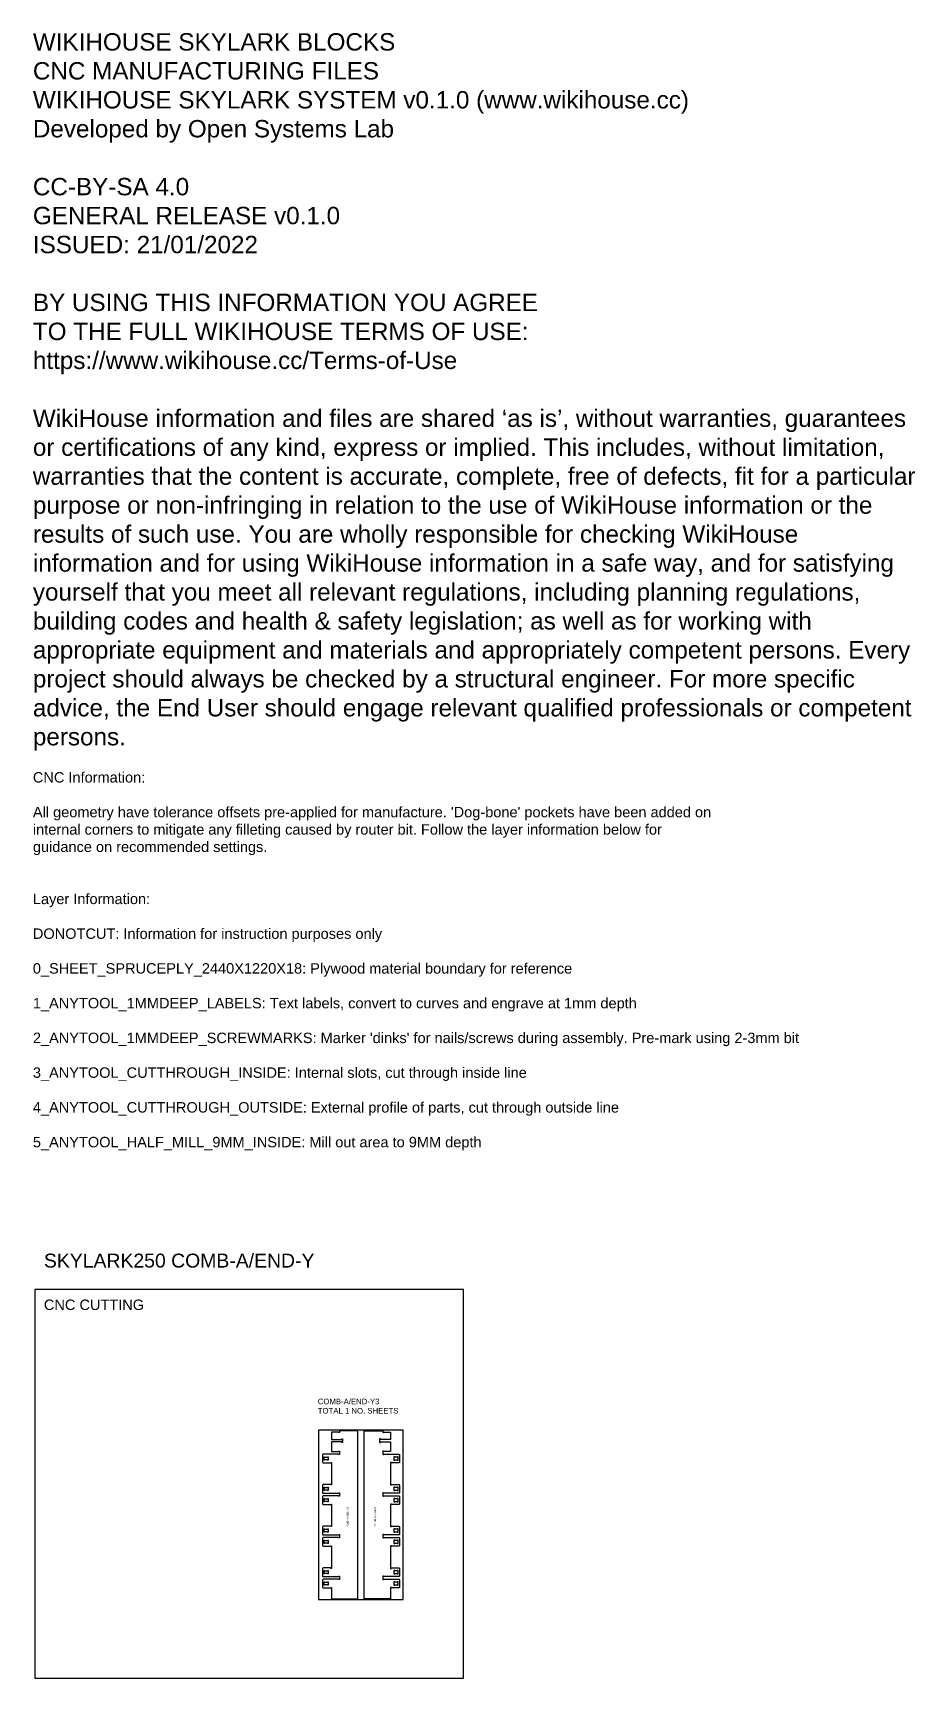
# Model space of a CAD drawing. Extents: x -30 to 12678, y 0 to 23683.
import ezdxf

# ---------------------------------------------------------------- set-up
doc = ezdxf.new("R2010")
doc.units = 0
for name, color, linetype in [('0_SHEET_SPRUCEPLY_2440X122', 1, 'CONTINUOUS'), ('1_ANYTOOL_1MMDEEP_LABELS_S', 2, 'CONTINUOUS'), ('3_ANYTOOL_CUTTHROUGH_INSID', 4, 'CONTINUOUS'), ('4_ANYTOOL_CUTTHROUGH_OUTSI', 5, 'CONTINUOUS'), ('DONOTCUT', 7, 'CONTINUOUS')]:
    doc.layers.add(name, color=color, linetype=linetype)
doc.styles.add('ARIAL_REGULAR', font='')
doc.styles.add('MONOTXT_REGULAR', font='')
doc.styles.get('ARIAL_REGULAR').set_extended_font_data('Arial')
doc.styles.get('MONOTXT_REGULAR').set_extended_font_data('Monotxt')

msp = doc.modelspace()

# ---------------------------------------------------------------- linework, layer by layer
at = {"layer": '0_SHEET_SPRUCEPLY_2440X122'}
msp.add_lwpolyline([(4083, 1130), (5303, 1130), (5303, 3570), (4083, 3570)], close=True, dxfattribs=at)
at = {"layer": '3_ANYTOOL_CUTTHROUGH_INSID'}
for points in [[(4177, 3179), (4213, 3179), (4213, 3185), (4225, 3185), (4225, 3136), (4213, 3136), (4213, 3142), (4177, 3142), (4177, 3136), (4165, 3136), (4165, 3185), (4177, 3185)], [(5218, 3179), (5182, 3179), (5182, 3185), (5170, 3185), (5170, 3136), (5182, 3136), (5182, 3142), (5218, 3142), (5218, 3136), (5230, 3136), (5230, 3185), (5218, 3185)], [(4213, 2743), (4213, 2749), (4225, 2749), (4225, 2700), (4213, 2700), (4213, 2706), (4177, 2706), (4177, 2700), (4165, 2700), (4165, 2749), (4177, 2749), (4177, 2743)], [(5182, 2743), (5182, 2749), (5170, 2749), (5170, 2700), (5182, 2700), (5182, 2706), (5218, 2706), (5218, 2700), (5230, 2700), (5230, 2749), (5218, 2749), (5218, 2743)], [(4177, 2585), (4177, 2579), (4213, 2579), (4213, 2585), (4225, 2585), (4225, 2536), (4213, 2536), (4213, 2542), (4177, 2542), (4177, 2536), (4165, 2536), (4165, 2585)], [(5218, 2585), (5218, 2579), (5182, 2579), (5182, 2585), (5170, 2585), (5170, 2536), (5182, 2536), (5182, 2542), (5218, 2542), (5218, 2536), (5230, 2536), (5230, 2585)], [(4165, 2149), (4177, 2149), (4177, 2143), (4213, 2143), (4213, 2149), (4225, 2149), (4225, 2100), (4213, 2100), (4213, 2106), (4177, 2106), (4177, 2100), (4165, 2100)], [(5230, 2149), (5218, 2149), (5218, 2143), (5182, 2143), (5182, 2149), (5170, 2149), (5170, 2100), (5182, 2100), (5182, 2106), (5218, 2106), (5218, 2100), (5230, 2100)], [(4177, 1985), (4177, 1979), (4213, 1979), (4213, 1985), (4225, 1985), (4225, 1936), (4213, 1936), (4213, 1942), (4177, 1942), (4177, 1936), (4165, 1936), (4165, 1985)], [(5218, 1985), (5218, 1979), (5182, 1979), (5182, 1985), (5170, 1985), (5170, 1936), (5182, 1936), (5182, 1942), (5218, 1942), (5218, 1936), (5230, 1936), (5230, 1985)], [(4165, 1549), (4177, 1549), (4177, 1543), (4213, 1543), (4213, 1549), (4225, 1549), (4225, 1500), (4213, 1500), (4213, 1506), (4177, 1506), (4177, 1500), (4165, 1500)], [(5230, 1549), (5218, 1549), (5218, 1543), (5182, 1543), (5182, 1549), (5170, 1549), (5170, 1500), (5182, 1500), (5182, 1506), (5218, 1506), (5218, 1500), (5230, 1500)], [(4177, 1385), (4177, 1379), (4213, 1379), (4213, 1385), (4225, 1385), (4225, 1336), (4213, 1336), (4213, 1342), (4177, 1342), (4177, 1336), (4165, 1336), (4165, 1385)], [(5218, 1385), (5218, 1379), (5182, 1379), (5182, 1385), (5170, 1385), (5170, 1336), (5182, 1336), (5182, 1342), (5218, 1342), (5218, 1336), (5230, 1336), (5230, 1385)]]:
    msp.add_lwpolyline(points, close=True, dxfattribs=at)
at = {"layer": '4_ANYTOOL_CUTTHROUGH_OUTSI'}
for points in [[(4155, 2024, 0.414214), (4143, 2012), (4143, 1910, 0.414214), (4155, 1899), (4261, 1899), (4261, 1905), (4273, 1905), (4273, 1580), (4261, 1580), (4261, 1586), (4155, 1586), (4155, 1586, 0.414214), (4143, 1574), (4143, 1472, 0.414214), (4155, 1461), (4373, 1461), (4373, 1467), (4385, 1467), (4385, 1418), (4373, 1418), (4373, 1424), (4155, 1424), (4155, 1424, 0.414214), (4143, 1412), (4143, 1310, 0.414214), (4155, 1299), (4261, 1299), (4261, 1305), (4273, 1305), (4273, 1143), (4653, 1143), (4653, 3560), (4385, 3560), (4385, 3536), (4373, 3536), (4373, 3542), (4273, 3542), (4273, 3436), (4420, 3436), (4420, 3442), (4432, 3442), (4432, 3393), (4420, 3393), (4420, 3399), (4273, 3399), (4273, 3261), (4373, 3261), (4373, 3267), (4385, 3267), (4385, 3218), (4373, 3218), (4373, 3224), (4155, 3224), (4155, 3224, 0.414214), (4143, 3212), (4143, 3110, 0.414214), (4155, 3099), (4261, 3099), (4261, 3105), (4273, 3105), (4273, 2780), (4261, 2780), (4261, 2786), (4155, 2786), (4155, 2786, 0.414214), (4143, 2774), (4143, 2672, 0.414214), (4155, 2661), (4373, 2661), (4373, 2667), (4385, 2667), (4385, 2618), (4373, 2618), (4373, 2624), (4155, 2624), (4155, 2624, 0.414214), (4143, 2612), (4143, 2510, 0.414214), (4155, 2499), (4261, 2499), (4261, 2505), (4273, 2505), (4273, 2180), (4261, 2180), (4261, 2186), (4155, 2186), (4155, 2186, 0.414214), (4143, 2174), (4143, 2072, 0.414214), (4155, 2061), (4373, 2061), (4373, 2067), (4385, 2067), (4385, 2018), (4373, 2018), (4373, 2024), (4155, 2024)], [(5240, 2024, -0.414214), (5252, 2012), (5252, 1910, -0.414214), (5240, 1899), (5134, 1899), (5134, 1905), (5122, 1905), (5122, 1580), (5134, 1580), (5134, 1586), (5240, 1586), (5240, 1586, -0.414214), (5252, 1574), (5252, 1472, -0.414214), (5240, 1461), (5022, 1461), (5022, 1467), (5010, 1467), (5010, 1418), (5022, 1418), (5022, 1424), (5240, 1424), (5240, 1424, -0.414214), (5252, 1412), (5252, 1310, -0.414214), (5240, 1299), (5134, 1299), (5134, 1305), (5122, 1305), (5122, 1143), (4742, 1143), (4742, 3560), (5010, 3560), (5010, 3536), (5022, 3536), (5022, 3542), (5122, 3542), (5122, 3436), (4975, 3436), (4975, 3442), (4963, 3442), (4963, 3393), (4975, 3393), (4975, 3399), (5122, 3399), (5122, 3261), (5022, 3261), (5022, 3267), (5010, 3267), (5010, 3218), (5022, 3218), (5022, 3224), (5240, 3224), (5240, 3224, -0.414214), (5252, 3212), (5252, 3110, -0.414214), (5240, 3099), (5134, 3099), (5134, 3105), (5122, 3105), (5122, 2780), (5134, 2780), (5134, 2786), (5240, 2786), (5240, 2786, -0.414214), (5252, 2774), (5252, 2672, -0.414214), (5240, 2661), (5022, 2661), (5022, 2667), (5010, 2667), (5010, 2618), (5022, 2618), (5022, 2624), (5240, 2624), (5240, 2624, -0.414214), (5252, 2612), (5252, 2510, -0.414214), (5240, 2499), (5134, 2499), (5134, 2505), (5122, 2505), (5122, 2180), (5134, 2180), (5134, 2186), (5240, 2186), (5240, 2186, -0.414214), (5252, 2174), (5252, 2072, -0.414214), (5240, 2061), (5022, 2061), (5022, 2067), (5010, 2067), (5010, 2018), (5022, 2018), (5022, 2024), (5240, 2024)]]:
    msp.add_lwpolyline(points, format="xyb", close=True, dxfattribs=at)
at = {"layer": 'DONOTCUT'}
msp.add_lwpolyline([(0, 0), (6173, 0), (6173, 5593), (0, 5593)], close=True, dxfattribs=at)

# ---------------------------------------------------------------- texts
at = {"layer": '1_ANYTOOL_1MMDEEP_LABELS_S', "char_height": 25, "width": 687.84, "attachment_point": 5, "style": 'MONOTXT_REGULAR'}
for insert, rotation in [((4504, 2324), 90), ((4902, 2324), 270)]:
    msp.add_mtext('COMB-A/END-Y3', dxfattribs=dict(at, insert=insert, rotation=rotation))
at = {"layer": 'DONOTCUT', "attachment_point": 1, "style": 'ARIAL_REGULAR'}
for s, insert, char_height, width in [('{\\fArial;WIKIHOUSE SKYLARK BLOCKS}\\P{\\fArial;CNC MANUFACTURING FILES}\\P{\\fArial;WIKIHOUSE SKYLARK SYSTEM v0.1.0 (www.wikihouse.cc)}\\P{\\fArial;Developed by Open Systems Lab}\\P\\P{\\fArial;CC-BY-SA 4.0}\\P{\\fArial;GENERAL RELEASE v0.1.0}\\P{\\fArial;ISSUED: 21/01/2022}\\P\\P{\\fArial;BY USING THIS INFORMATION YOU AGREE }\\P{\\fArial;TO THE FULL WIKIHOUSE TERMS OF USE:}\\P{\\fArial;https://www.wikihouse.cc/Terms-of-Use}\\P\\P{\\fArial;WikiHouse information and files are shared }{\\fArial;‘as is}{\\fArial;’, without warranties, guarantees }\\P{\\fArial;or certifications of any kind, express or implied. This includes, without limitation, }\\P{\\fArial;warranties that the content is accurate, complete, free of defects, fit for a particular }\\P{\\fArial;purpose or non-infringing in relation to the use of WikiHouse information or the }\\P{\\fArial;results of such use. You are wholly responsible for checking WikiHouse }\\P{\\fArial;information and for using WikiHouse information in a safe way, and for satisfying }\\P{\\fArial;yourself that you meet all relevant regulations, including planning regulations, }\\P{\\fArial;building codes and health & safety legislation; as well as for working with }\\P{\\fArial;appropriate equipment and materials and appropriately competent persons. Every }\\P{\\fArial;project should always be checked by a structural engineer. For more specific }\\P{\\fArial;advice, the End User should engage relevant qualified professionals or competent }\\P{\\fArial;persons.}\\P', (-30, 23679), 250, 12895.38), ("{\\fArial;CNC Information:}\\P\\P{\\fArial;All geometry have tolerance offsets pre-applied for manufacture. 'Dog-bone' pockets have been added on}\\P{\\fArial;internal corners to mitigate any filleting caused by router bit. Follow the layer information below for}\\P{\\fArial;guidance on recommended settings.}\\P\\P\\P{\\fArial;Layer Information:}\\P\\P{\\fArial;DONOTCUT: Information for instruction purposes only}\\P\\P{\\fArial;0_SHEET_SPRUCEPLY_2440X1220X18: Plywood material boundary for reference}\\P\\P{\\fArial;1_ANYTOOL_1MMDEEP_LABELS: Text labels, convert to curves and engrave at 1mm depth}\\P\\P{\\fArial;2_ANYTOOL_1MMDEEP_SCREWMARKS: Marker 'dinks' for nails/screws during assembly. Pre-mark using 2-3mm bit}\\P\\P{\\fArial;3_ANYTOOL_CUTTHROUGH_INSIDE: Internal slots, cut through inside line}\\P\\P{\\fArial;4_ANYTOOL_CUTTHROUGH_OUTSIDE: External profile of parts, cut through outside line}\\P\\P{\\fArial;5_ANYTOOL_HALF_MILL_9MM_INSIDE: Mill out area to 9MM depth}", (-30, 13042), 150, 22265.22), ('SKYLARK250 COMB-A/END-Y', (129, 6110, 0), 200, 8158.7), ('CNC CUTTING', (129, 5449, 0), 150, 3150), ('{\\fArial;COMB-A/END-Y3}\\P{\\fArial;TOTAL 1 NO. SHEETS}', (4074, 4022), 80, 2460.87)]:
    msp.add_mtext(s, dxfattribs=dict(at, insert=insert, char_height=char_height, width=width))

doc.saveas('drawing.dxf')
